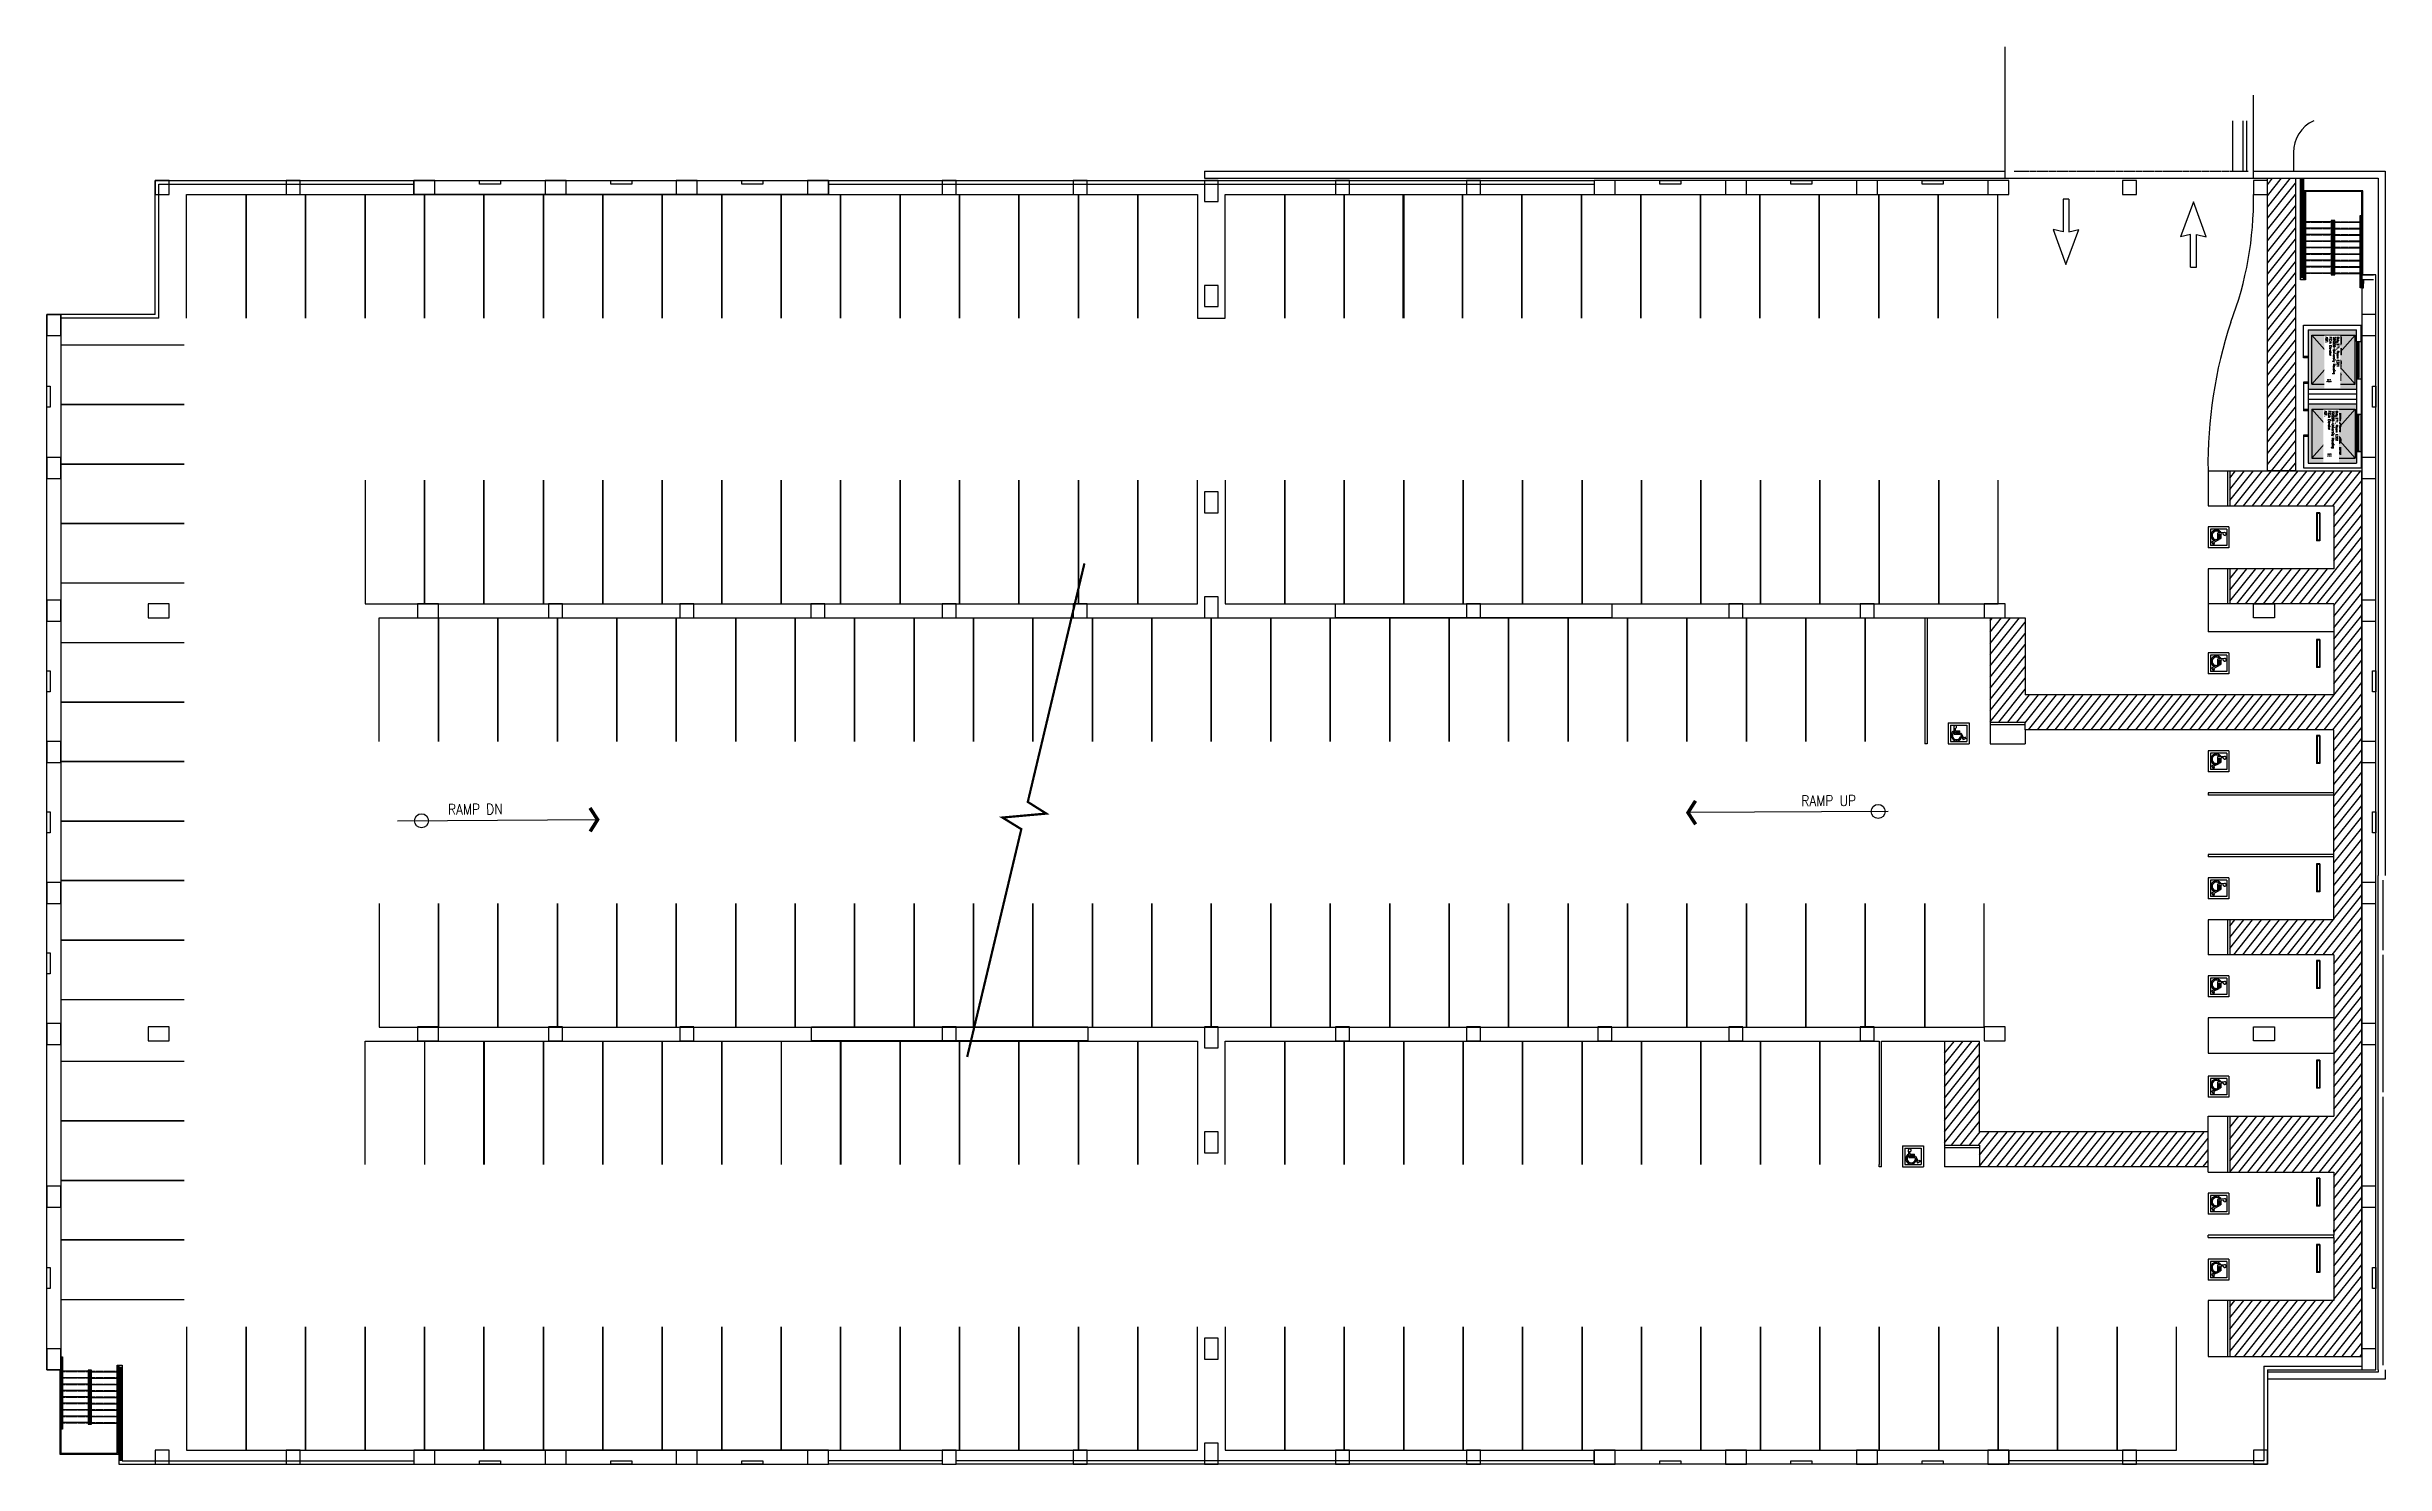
# Model space of a CAD drawing. Header units: inches. Extents: x -12 to 4000, y -12 to 2420.
import ezdxf
from ezdxf.enums import TextEntityAlignment as Align

# ---------------------------------------------------------------- set-up
doc = ezdxf.new("R2010")
doc.units = ezdxf.units.IN
doc.header["$LTSCALE"] = 10
doc.header["$MEASUREMENT"] = 0
doc.linetypes.add('HIDDEN2', pattern=[0.1875, 0.125, -0.0625])
doc.layers.get('0').update_dxf_attribs({"linetype": 'CONTINUOUS'})
for name, color, linetype in [('A-COLS', 5, 'CONTINUOUS'), ('A-FLOR', 3, 'CONTINUOUS'), ('A-GLAZ', 1, 'CONTINUOUS'), ('A-IDEN-RNUM', 7, 'CONTINUOUS'), ('A-IDEN-SNUM', 4, 'CONTINUOUS'), ('A-IDEN-VNUM', 4, 'CONTINUOUS'), ('A-SITE', 3, 'CONTINUOUS'), ('A-WALL', 5, 'CONTINUOUS'), ('AREA-TEXT', 3, 'CONTINUOUS'), ('Rooms-Category-Color', 7, 'CONTINUOUS'), ('Rooms-College-Color', 7, 'CONTINUOUS'), ('Rooms-Department-Color', 7, 'CONTINUOUS'), ('Rooms-Division-Color', 7, 'CONTINUOUS'), ('Rooms-Information', 7, 'CONTINUOUS')]:
    doc.layers.add(name, color=color, linetype=linetype)
doc.styles.add('AREA', font='arial.ttf', dxfattribs={"width": 0.75, "height": 27})
doc.styles.add('ROOMSNUMBER', font='txt.shx', dxfattribs={"height": 0.03})
doc.styles.add('ROOMVNUMBER', font='simplex.shx', dxfattribs={"width": 0.85})
doc.styles.add('SIMPLEX', font='simplex.shx', dxfattribs={"width": 0.85})
pattern_1 = [(51.334480107, (-74037649.428, 8795436.08), (-9.3696783798, 7.497274642), [])]

# ---------------------------------------------------------------- blocks, each defined once
blk = doc.blocks.new('hcsymb')
at = {"extrusion": (0, 0, -1)}
for p, q in [((-793.8, -277.7), (-793.8, -241.7)), ((-757.8, -241.7), (-793.8, -241.7)), ((-757.8, -277.7), (-793.8, -277.7)), ((-757.8, -277.7), (-757.8, -241.7))]:
    blk.add_line(p, q, dxfattribs=at)
at = {"color": 1, "extrusion": (0, 0, -1)}
for p, q in [((-789.8, -273.7), (-789.8, -245.7)), ((-761.8, -245.7), (-789.8, -245.7)), ((-761.8, -273.7), (-789.8, -273.7)), ((-784.5, -246.9), (-787, -252)), ((-777.6, -256.6), (-787, -252)), ((-784.5, -246.9), (-782.6, -247.9)), ((-782.6, -247.9), (-784.1, -251)), ((-775.4, -255.3), (-784.1, -251)), ((-781.2, -256), (-783.8, -254.7)), ((-777.6, -267), (-777.6, -256.6)), ((-764.9, -267.9), (-777.6, -267)), ((-775.4, -265), (-775.4, -255.3)), ((-773.9, -265.1), (-775.4, -265)), ((-772, -268.5), (-774.7, -268.3)), ((-773.9, -265.1), (-773.9, -257.5)), ((-773.9, -257.5), (-771.7, -257.5)), ((-771.7, -265.3), (-771.7, -257.5)), ((-767.5, -265.6), (-771.7, -265.3)), ((-761.8, -273.7), (-761.8, -245.7))]:
    blk.add_line(p, q, dxfattribs=at)
for centre, radius, start, end in [((779.5, -263), 9.32, 216.1191, 62.3615), ((779.5, -263), 7.16, 227.7679, 76.2908), ((765, -265.5), 2.46, 357.419, 279.8854)]:
    blk.add_arc(centre, radius, start, end, dxfattribs=at)
blk = doc.blocks.new('arrow-3')
at = {"color": 0}
for p, q in [((-0.1, 54.9), (-22.1, -5.1)), ((21.9, -5.1), (-0.1, 54.9)), ((-5.1, -1.1), (-22.1, -5.1)), ((-5.1, -57.1), (-5.1, -1.1)), ((4.9, -1.1), (21.9, -5.1)), ((4.9, -57.1), (4.9, -1.1)), ((-5.1, -57.1), (4.9, -57.1))]:
    blk.add_line(p, q, dxfattribs=at)

msp = doc.modelspace()

# ---------------------------------------------------------------- hatches: boundary and pattern name
at = {"layer": 'A-FLOR'}
h = msp.add_hatch(dxfattribs=at)
h.set_pattern_fill('ANSI31', color=256, scale=96, angle=-19.0343, style=0)
h.set_pattern_definition(pattern_1)
h.paths.add_polyline_path([(3798, 2193.9), (3846, 2193.9), (3846, 1691.9), (3798, 1691.9)])
h = msp.add_hatch(dxfattribs=at)
h.set_pattern_fill('ANSI31', color=256, scale=96, angle=-19.0343, style=0)
h.set_pattern_definition(pattern_1)
h.paths.add_polyline_path([(3960, 1691.9), (3733.3, 1691.9), (3733.3, 1631.9), (3912, 1631.9), (3912, 1523.9), (3733.3, 1523.9), (3733.3, 1463.9), (3912, 1463.9), (3912, 1426.3), (3960, 1453.3)])
h.paths.add_polyline_path([(3960, 1453.3), (3912, 1426.3), (3912, 1415.9), (3912, 1307.9), (3382, 1307.9), (3382, 1439.9), (3322, 1439.9), (3322, 1261.1), (3382, 1261.1), (3382, 1247.9), (3912, 1247.9), (3912, 921.9), (3733.2, 921.9), (3733.2, 861.9), (3912, 861.9), (3912, 753.9), (3912, 702.1), (3960, 725.9)])
h.paths.add_polyline_path([(3960, 725.9), (3912, 702.1), (3912, 692.9), (3912, 584.9), (3733.2, 584.9), (3733.2, 488.9), (3912, 488.9), (3912, 380.9), (3912, 376.9), (3912, 268.9), (3733.2, 268.9), (3733.2, 172.9), (3960, 172.9)])
h.paths.add_polyline_path([(3868.3, 206.8), (3958.9, 206.8), (3958.9, 176.4), (3868.3, 176.4)], flags=24)
h.paths.add_polyline_path([(3859.6, 1682.8), (3950.2, 1682.8), (3950.2, 1652.3), (3859.6, 1652.3)], flags=24)
h = msp.add_hatch(dxfattribs=at)
h.set_pattern_fill('ANSI31', color=256, scale=96, angle=-19.0343, style=0)
h.set_pattern_definition([(51.33448, (-0.008, -0.064), (-9.36968, 7.497275), [])])
h.paths.add_polyline_path([(3696, 557.9), (3304, 557.9), (3304, 713.9), (3244, 713.9), (3244, 535.1), (3304, 535.1), (3304, 497.9), (3696, 497.9)])
at = {"layer": 'Rooms-Category-Color', "true_color": 0xadadad}
for points in [[(3951, 1934), (3868, 1934), (3868, 1832), (3951, 1832)], [(3951, 1807), (3868, 1807), (3868, 1705), (3951, 1705)]]:
    msp.add_hatch(color=253, dxfattribs=at).paths.add_polyline_path(points)
at = {"layer": 'Rooms-College-Color', "true_color": 0xadadad}
for points in [[(3951, 1934), (3868, 1934), (3868, 1832), (3951, 1832)], [(3951, 1807), (3868, 1807), (3868, 1705), (3951, 1705)]]:
    msp.add_hatch(color=253, dxfattribs=at).paths.add_polyline_path(points)
at = {"layer": 'Rooms-Department-Color', "true_color": 0xacacac}
for points in [[(3951, 1934), (3868, 1934), (3868, 1832), (3951, 1832)], [(3951, 1807), (3868, 1807), (3868, 1705), (3951, 1705)]]:
    msp.add_hatch(color=253, dxfattribs=at).paths.add_polyline_path(points)
at = {"layer": 'Rooms-Division-Color', "true_color": 0xadadad}
for points in [[(3951, 1934), (3868, 1934), (3868, 1832), (3951, 1832)], [(3951, 1807), (3868, 1807), (3868, 1705), (3951, 1705)]]:
    msp.add_hatch(color=253, dxfattribs=at).paths.add_polyline_path(points)

# ---------------------------------------------------------------- linework, layer by layer
at = {"layer": 'A-COLS'}
for points in [[(174, 2166), (198, 2166), (198, 2190), (174, 2190)], [(399, 2166), (423, 2166), (423, 2190), (399, 2190)], [(654, 2166), (654, 2190), (618, 2190), (618, 2166)], [(879, 2166), (879, 2190), (843, 2190), (843, 2166)], [(1104, 2166), (1104, 2190), (1068, 2190), (1068, 2166)], [(1329, 2166), (1329, 2190), (1293, 2190), (1293, 2166)], [(1524, 2166), (1548, 2166), (1548, 2190), (1524, 2190)], [(1749, 2166), (1773, 2166), (1773, 2190), (1749, 2190)], [(1998, 2190), (1974, 2190), (1974, 2154), (1998, 2154)], [(2199, 2166), (2223, 2166), (2223, 2190), (2199, 2190)], [(2424, 2166), (2448, 2166), (2448, 2190), (2424, 2190)], [(2679, 2166), (2679, 2190), (2643, 2190), (2643, 2166)], [(2904, 2166), (2904, 2190), (2868, 2190), (2868, 2166)], [(3129, 2166), (3129, 2190), (3093, 2190), (3093, 2166)], [(3354, 2166), (3354, 2190), (3318, 2190), (3318, 2166)], [(3549, 2166), (3573, 2166), (3573, 2190), (3549, 2190)], [(3774, 2166), (3798, 2166), (3798, 2190), (3774, 2190)], [(1998, 2010), (1974, 2010), (1974, 1974), (1998, 1974)], [(12, 1960), (-12, 1960), (-12, 1924), (12, 1924)], [(3984, 1960), (3960, 1960), (3960, 1924), (3984, 1924)], [(12, 1715), (-12, 1715), (-12, 1679), (12, 1679)], [(3984, 1715), (3960, 1715), (3960, 1679), (3984, 1679)], [(1998, 1656), (1974, 1656), (1974, 1620), (1998, 1620)], [(12, 1470), (-12, 1470), (-12, 1434), (12, 1434)], [(162, 1464), (162, 1440), (198, 1440), (198, 1464)], [(660, 1440), (660, 1464), (624, 1464), (624, 1440)], [(849, 1440), (873, 1440), (873, 1464), (849, 1464)], [(1074, 1440), (1098, 1440), (1098, 1464), (1074, 1464)], [(1299, 1440), (1323, 1440), (1323, 1464), (1299, 1464)], [(1524, 1440), (1548, 1440), (1548, 1464), (1524, 1464)], [(1749, 1440), (1773, 1440), (1773, 1464), (1749, 1464)], [(1998, 1476), (1974, 1476), (1974, 1440), (1998, 1440)], [(2424, 1440), (2448, 1440), (2448, 1464), (2424, 1464)], [(2874, 1440), (2898, 1440), (2898, 1464), (2874, 1464)], [(3099, 1440), (3123, 1440), (3123, 1464), (3099, 1464)], [(3312, 1464), (3312, 1440), (3348, 1440), (3348, 1464)], [(3810, 1464), (3810, 1440), (3774, 1440), (3774, 1464)], [(3984, 1470), (3960, 1470), (3960, 1434), (3984, 1434)], [(12, 1228), (-12, 1228), (-12, 1192), (12, 1192)], [(3984, 1228), (3960, 1228), (3960, 1192), (3984, 1192)], [(12, 986), (-12, 986), (-12, 950), (12, 950)], [(3984, 986), (3960, 986), (3960, 950), (3984, 950)], [(12, 744), (-12, 744), (-12, 708), (12, 708)], [(162, 738), (162, 714), (198, 714), (198, 738)], [(660, 714), (660, 738), (624, 738), (624, 714)], [(849, 714), (873, 714), (873, 738), (849, 738)], [(1074, 714), (1098, 714), (1098, 738), (1074, 738)], [(1524, 714), (1548, 714), (1548, 738), (1524, 738)], [(1998, 738), (1974, 738), (1974, 702), (1998, 702)], [(2199, 714), (2223, 714), (2223, 738), (2199, 738)], [(2424, 714), (2448, 714), (2448, 738), (2424, 738)], [(2649, 714), (2673, 714), (2673, 738), (2649, 738)], [(2874, 714), (2898, 714), (2898, 738), (2874, 738)], [(3099, 714), (3123, 714), (3123, 738), (3099, 738)], [(3312, 738), (3312, 714), (3348, 714), (3348, 738)], [(3810, 738), (3810, 714), (3774, 714), (3774, 738)], [(3984, 744), (3960, 744), (3960, 708), (3984, 708)], [(1998, 558), (1974, 558), (1974, 522), (1998, 522)], [(12, 465), (-12, 465), (-12, 429), (12, 429)], [(3984, 465), (3960, 465), (3960, 429), (3984, 429)], [(1998, 204), (1974, 204), (1974, 168), (1998, 168)], [(12, 186), (-12, 186), (-12, 150), (12, 150)], [(3984, 186), (3960, 186), (3960, 150), (3984, 150)], [(174, -12), (198, -12), (198, 12), (174, 12)], [(399, -12), (423, -12), (423, 12), (399, 12)], [(654, -12), (654, 12), (618, 12), (618, -12)], [(879, -12), (879, 12), (843, 12), (843, -12)], [(1104, -12), (1104, 12), (1068, 12), (1068, -12)], [(1329, -12), (1329, 12), (1293, 12), (1293, -12)], [(1524, -12), (1548, -12), (1548, 12), (1524, 12)], [(1749, -12), (1773, -12), (1773, 12), (1749, 12)], [(1998, 24), (1974, 24), (1974, -12), (1998, -12)], [(2199, -12), (2223, -12), (2223, 12), (2199, 12)], [(2424, -12), (2448, -12), (2448, 12), (2424, 12)], [(2679, -12), (2679, 12), (2643, 12), (2643, -12)], [(2904, -12), (2904, 12), (2868, 12), (2868, -12)], [(3129, -12), (3129, 12), (3093, 12), (3093, -12)], [(3354, -12), (3354, 12), (3318, 12), (3318, -12)], [(3549, -12), (3573, -12), (3573, 12), (3549, 12)], [(3774, -12), (3798, -12), (3798, 12), (3774, 12)]]:
    msp.add_lwpolyline(points, close=True, dxfattribs=at)
at = {"layer": 'A-COLS', "flags": 128}
for points in [[(766.5, 2184), (730.5, 2184), (730.5, 2190), (766.5, 2190)], [(991.5, 2184), (955.5, 2184), (955.5, 2190), (991.5, 2190)], [(1216.5, 2184), (1180.5, 2184), (1180.5, 2190), (1216.5, 2190)], [(2791.5, 2184), (2755.5, 2184), (2755.5, 2190), (2791.5, 2190)], [(3016.5, 2184), (2980.5, 2184), (2980.5, 2190), (3016.5, 2190)], [(3241.5, 2184), (3205.5, 2184), (3205.5, 2190), (3241.5, 2190)], [(-6, 1837.5), (-6, 1801.5), (-12, 1801.5), (-12, 1837.5)], [(3984, 1837.5), (3984, 1801.5), (3978, 1801.5), (3978, 1837.5)], [(-6, 1349), (-6, 1313), (-12, 1313), (-12, 1349)], [(3984, 1349), (3984, 1313), (3978, 1313), (3978, 1349)], [(-6, 1107), (-6, 1071), (-12, 1071), (-12, 1107)], [(3984, 1107), (3984, 1071), (3978, 1071), (3978, 1107)], [(-6, 865), (-6, 829), (-12, 829), (-12, 865)], [(-6, 325.5), (-6, 289.5), (-12, 289.5), (-12, 325.5)], [(3984, 325.5), (3984, 289.5), (3978, 289.5), (3978, 325.5)], [(766.5, -12), (730.5, -12), (730.5, -6), (766.5, -6)], [(991.5, -12), (955.5, -12), (955.5, -6), (991.5, -6)], [(1216.5, -12), (1180.5, -12), (1180.5, -6), (1216.5, -6)], [(2791.5, -12), (2755.5, -12), (2755.5, -6), (2791.5, -6)], [(3016.5, -12), (2980.5, -12), (2980.5, -6), (3016.5, -6)], [(3241.5, -12), (3205.5, -12), (3205.5, -6), (3241.5, -6)]]:
    msp.add_lwpolyline(points, close=True, dxfattribs=at)
at = {"layer": 'A-FLOR'}
for p, q in [((174, 2190), (618, 2190)), ((174, 1960), (174, 2190)), ((180, 1954), (180, 2184)), ((180, 2184), (618, 2184)), ((1329, 2190), (2643, 2190)), ((1329, 2184), (2643, 2184)), ((3854.5, 2019.9), (3854.5, 2194)), ((3860.5, 2019.9), (3860.5, 2194)), ((3960, 2027.9), (3960, 2171)), ((3961.5, 2027.9), (3961.5, 2172.5)), ((3860.5, 2019.9), (3854.5, 2019.9)), ((3861.8, 2021.4), (3860.5, 2021.4)), ((3980, 2027.9), (3957.3, 2027.9)), ((3980, 2019.9), (3957.3, 2019.9)), ((174, 1960), (12, 1960)), ((180, 1954), (12, 1954)), ((1962, 1953.9), (2010, 1953.9)), ((3874.3, 1925), (3948.3, 1841)), ((3874.3, 1841), (3948.3, 1925)), ((3874.3, 1798), (3948.3, 1714)), ((3948.3, 1798), (3874.3, 1714)), ((3696, 1691.9), (3960, 1691.9)), ((3696, 1691.9), (3696, 1631.9)), ((3729.3, 1691.9), (3729.3, 1631.9)), ((3733.3, 1691.9), (3733.3, 1631.9)), ((3960, 172.9), (3960, 1691.9)), ((3888, 1619.9), (3882, 1619.9)), ((3882, 1619.9), (3882, 1571.9)), ((3887, 1618.9), (3883, 1618.9)), ((3883, 1618.9), (3883, 1572.9)), ((3887, 1618.9), (3887, 1572.9)), ((3888, 1619.9), (3888, 1571.9)), ((3888, 1571.9), (3882, 1571.9)), ((3887, 1572.9), (3883, 1572.9)), ((3696, 1523.9), (3696, 1415.9)), ((3729.3, 1523.9), (3729.3, 1463.9)), ((3733.3, 1523.9), (3733.3, 1463.9)), ((3912, 1463.9), (3696, 1463.9)), ((3912, 1463.9), (3912, 1415.9)), ((3210, 1439.9), (3382, 1439.9)), ((3214, 1439.9), (3214, 1223.9)), ((3322, 1439.9), (3322, 1223.9)), ((3382, 1439.9), (3382, 1307.9)), ((3912, 1415.9), (3696, 1415.9)), ((3912, 1415.9), (3912, 1307.9)), ((3888, 1402.6), (3882, 1402.6)), ((3882, 1402.6), (3882, 1354.6)), ((3887, 1401.6), (3883, 1401.6)), ((3883, 1401.6), (3883, 1355.6)), ((3887, 1401.6), (3887, 1355.6)), ((3888, 1402.6), (3888, 1354.6)), ((3888, 1354.6), (3882, 1354.6)), ((3887, 1355.6), (3883, 1355.6)), ((3912, 1307.9), (3382, 1307.9)), ((3322, 1261.1), (3382, 1261.1)), ((3322, 1257.1), (3382, 1257.1)), ((3382, 1247.9), (3382, 1261.1)), ((3382, 1247.9), (3382, 1223.9)), ((3912, 1247.9), (3382, 1247.9)), ((3912, 921.9), (3912, 1247.9)), ((3214, 1223.9), (3210, 1223.9)), ((3322, 1223.9), (3382, 1223.9)), ((3882, 1237.9), (3882, 1189.9)), ((3888, 1237.9), (3882, 1237.9)), ((3883, 1236.9), (3883, 1190.9)), ((3887, 1236.9), (3883, 1236.9)), ((3887, 1236.9), (3887, 1190.9)), ((3888, 1237.9), (3888, 1189.9)), ((3696, 1184.6), (3696, 1180.6)), ((3888, 1189.9), (3882, 1189.9)), ((3887, 1190.9), (3883, 1190.9)), ((3696, 1139.9), (3696, 1135.9)), ((3912, 1139.9), (3696, 1139.9)), ((3912, 1135.9), (3696, 1135.9)), ((3696, 1033.9), (3696, 1029.9)), ((3912, 1033.9), (3696, 1033.9)), ((3912, 1029.9), (3696, 1029.9)), ((3882, 1017.9), (3882, 969.9)), ((3888, 1017.9), (3882, 1017.9)), ((3883, 1016.9), (3883, 970.9)), ((3887, 1016.9), (3883, 1016.9)), ((3887, 1016.9), (3887, 970.9)), ((3888, 1017.9), (3888, 969.9)), ((3696, 966.6), (3696, 962.6)), ((3888, 969.9), (3882, 969.9)), ((3887, 970.9), (3883, 970.9)), ((3912, 921.9), (3696, 921.9)), ((3696, 921.9), (3696, 861.9)), ((3729.2, 921.9), (3729.2, 861.9)), ((3733.2, 921.9), (3733.2, 861.9)), ((3912, 861.9), (3696, 861.9)), ((3888, 851.9), (3882, 851.9)), ((3882, 851.9), (3882, 803.9)), ((3887, 850.9), (3883, 850.9)), ((3883, 850.9), (3883, 804.9)), ((3887, 850.9), (3887, 804.9)), ((3888, 851.9), (3888, 803.9)), ((3912, 861.9), (3912, 753.9)), ((3888, 803.9), (3882, 803.9)), ((3887, 804.9), (3883, 804.9)), ((3696, 798.6), (3696, 794.6)), ((3696, 753.9), (3696, 692.9)), ((3912, 753.9), (3696, 753.9)), ((3912, 753.9), (3912, 692.9)), ((3244, 713.9), (3304, 713.9)), ((3304, 557.9), (3304, 713.9)), ((3696, 692.9), (3912, 692.9)), ((3912, 692.9), (3912, 584.9)), ((3888, 680.9), (3882, 680.9)), ((3882, 680.9), (3882, 632.9)), ((3887, 679.9), (3883, 679.9)), ((3883, 679.9), (3883, 633.9)), ((3887, 679.9), (3887, 633.9)), ((3888, 680.9), (3888, 632.9)), ((3888, 632.9), (3882, 632.9)), ((3887, 633.9), (3883, 633.9)), ((3987.8, 150), (3987.9, 618)), ((3995.9, 618), (3995.8, 158)), ((3696, 488.9), (3696, 584.9)), ((3696, 584.9), (3912, 584.9)), ((3729.2, 584.9), (3729.2, 488.9)), ((3733.2, 584.9), (3733.2, 488.9)), ((3244, 535.1), (3304, 535.1)), ((3244, 531.1), (3304, 531.1)), ((3696, 557.9), (3304, 557.9)), ((3304, 535.1), (3304, 497.9)), ((3132, 497.9), (3132, 501.9)), ((3136, 497.9), (3132, 497.9)), ((3696, 497.9), (3244, 497.9)), ((3882, 478.9), (3882, 430.9)), ((3888, 478.9), (3882, 478.9)), ((3883, 477.9), (3883, 431.9)), ((3887, 477.9), (3883, 477.9)), ((3887, 477.9), (3887, 431.9)), ((3888, 478.9), (3888, 430.9)), ((3888, 430.9), (3882, 430.9)), ((3887, 431.9), (3883, 431.9)), ((3696, 376.9), (3696, 380.9)), ((3888, 364.9), (3882, 364.9)), ((3882, 364.9), (3882, 316.9)), ((3887, 363.9), (3883, 363.9)), ((3883, 363.9), (3883, 317.9)), ((3887, 363.9), (3887, 317.9)), ((3888, 364.9), (3888, 316.9)), ((3912, 385.9), (3912, 389.9)), ((3912, 376.9), (3912, 380.9)), ((3888, 316.9), (3882, 316.9)), ((3887, 317.9), (3883, 317.9)), ((3696, 268.9), (3696, 172.9)), ((3729.2, 268.9), (3729.2, 172.9)), ((3733.2, 268.9), (3733.2, 172.9)), ((3696, 172.9), (3960, 172.9)), ((10.5, 150), (10.5, 5.5)), ((12, 150), (12, 7)), ((110.3, 156.5), (111.5, 156.5)), ((111.5, 158), (117.5, 158)), ((111.5, 158), (111.5, -12)), ((117.5, 158), (117.5, -6)), ((3792, 156), (3960, 156)), ((3792, 156), (3792, -6)), ((3798, 150), (3960, 150)), ((3798, 150), (3798, -12)), ((111.5, -12), (618, -12)), ((117.5, -6), (618, -6)), ((1524, -6), (1329, -6)), ((1524, -12), (1329, -12)), ((2643, -6), (1548, -6)), ((2643, -12), (1548, -12)), ((3792, -6), (3354, -6)), ((3798, -12), (3354, -12))]:
    msp.add_line(p, q, dxfattribs=at)
at = {"layer": 'A-FLOR', "extrusion": (6.03767e-44, 5.25705e-39, -1)}
for p, q in [((3856.4, 2022.7), (3856.4, 2194)), ((3857.9, 2194), (3857.9, 2022.6)), ((3961.5, 2172.5), (3861.8, 2172.5)), ((3861.8, 2021.4), (3861.8, 2172.5)), ((3960, 2171), (3863.3, 2171)), ((3863.3, 2171), (3863.3, 2019.9)), ((3863.3, 2119.9), (3907.3, 2119.9)), ((3863.3, 2108.9), (3907.3, 2108.9)), ((3863.3, 2097.9), (3907.3, 2097.9)), ((3863.3, 2086.9), (3907.3, 2086.9)), ((3907.3, 2121.4), (3907.3, 2092.9)), ((3913.3, 2121.4), (3907.3, 2121.4)), ((3908.8, 2119.9), (3908.8, 2093.7)), ((3911.8, 2119.9), (3908.8, 2119.9)), ((3957.3, 2117.9), (3913.3, 2117.9)), ((3957.3, 2106.9), (3913.3, 2106.9)), ((3957.3, 2095.9), (3913.3, 2095.9)), ((3863.3, 2075.9), (3907.3, 2075.9)), ((3863.3, 2064.9), (3907.3, 2064.9)), ((3863.3, 2053.9), (3907.3, 2053.9)), ((3957.3, 2084.9), (3913.3, 2084.9)), ((3957.3, 2073.9), (3913.3, 2073.9)), ((3957.3, 2062.9), (3913.3, 2062.9)), ((3957.3, 2051.9), (3913.3, 2051.9)), ((3860.5, 2019.9), (3860.5, 2021.4)), ((3860.5, 2021.4), (3861.8, 2021.4)), ((3863.3, 2019.9), (3860.5, 2019.9)), ((3863.3, 2042.9), (3907.3, 2042.9)), ((3863.3, 2031.9), (3907.3, 2031.9)), ((3957.3, 2040.9), (3913.3, 2040.9)), ((3957.3, 2029.9), (3913.3, 2029.9))]:
    msp.add_line(p, q, dxfattribs=at)
at = {"layer": 'A-FLOR', "linetype": 'HIDDEN2', "extrusion": (6.03767e-44, 5.25705e-39, -1)}
for p, q in [((3863.3, 2118.9), (3907.3, 2118.9)), ((3863.3, 2107.9), (3907.3, 2107.9)), ((3863.3, 2096.9), (3907.3, 2096.9)), ((3957.3, 2118.9), (3913.3, 2118.9)), ((3957.3, 2107.9), (3913.3, 2107.9)), ((3957.3, 2096.9), (3913.3, 2096.9)), ((3863.3, 2085.9), (3907.3, 2085.9)), ((3863.3, 2074.9), (3907.3, 2074.9)), ((3863.3, 2063.9), (3907.3, 2063.9)), ((3863.3, 2052.9), (3907.3, 2052.9)), ((3957.3, 2085.9), (3913.3, 2085.9)), ((3957.3, 2074.9), (3913.3, 2074.9)), ((3957.3, 2063.9), (3913.3, 2063.9)), ((3957.3, 2052.9), (3913.3, 2052.9)), ((3863.3, 2041.9), (3907.3, 2041.9)), ((3863.3, 2030.9), (3907.3, 2030.9)), ((3957.3, 2041.9), (3913.3, 2041.9)), ((3957.3, 2030.9), (3913.3, 2030.9))]:
    msp.add_line(p, q, dxfattribs=at)
at = {"layer": 'A-FLOR', "extrusion": (2.30779e-40, 5.25198e-39, -1)}
for p, q in [((3961.3, 2007.4), (3960, 2007.4)), ((3961.8, 2019.9), (3961.3, 2007.4)), ((3962.7, 2005.8), (3963.3, 2019.9)), ((3960, 2005.9), (3962.7, 2005.8))]:
    msp.add_line(p, q, dxfattribs=at)
at = {"layer": 'A-FLOR', "linetype": 'Continuous'}
for p, q in [((3874.3, 1841), (3874.3, 1925)), ((3874.3, 1925), (3948.3, 1925)), ((3948.3, 1841), (3948.3, 1925)), ((3874.3, 1841), (3948.3, 1841)), ((3874.3, 1798), (3948.3, 1798)), ((3874.3, 1798), (3874.3, 1714)), ((3948.3, 1798), (3948.3, 1714)), ((3874.3, 1714), (3948.3, 1714))]:
    msp.add_line(p, q, dxfattribs=at)
at = {"layer": 'A-FLOR', "extrusion": (-6.03767e-44, -5.25705e-39, -1)}
for p, q in [((14.8, 148), (58.8, 148)), ((14.8, 137), (58.8, 137)), ((14.8, 126), (58.8, 126)), ((108.8, 146), (64.8, 146)), ((108.8, 135), (64.8, 135)), ((108.8, 124), (64.8, 124)), ((108.8, 7), (108.8, 158)), ((108.8, 158), (111.5, 158)), ((111.5, 156.5), (110.3, 156.5)), ((110.3, 156.5), (110.3, 5.5)), ((111.5, 158), (111.5, 156.5)), ((114.1, -6), (114.1, 155.3)), ((115.6, 155.3), (115.6, -6)), ((14.8, 115), (58.8, 115)), ((14.8, 104), (58.8, 104)), ((14.8, 93), (58.8, 93)), ((14.8, 82), (58.8, 82)), ((63.3, 58), (63.3, 84.3)), ((108.8, 113), (64.8, 113)), ((108.8, 102), (64.8, 102)), ((108.8, 91), (64.8, 91)), ((64.8, 56.5), (64.8, 85.1)), ((14.8, 71), (58.8, 71)), ((14.8, 60), (58.8, 60)), ((58.8, 56.5), (64.8, 56.5)), ((60.3, 58), (63.3, 58)), ((108.8, 80), (64.8, 80)), ((108.8, 69), (64.8, 69)), ((108.8, 58), (64.8, 58)), ((10.5, 5.5), (110.3, 5.5)), ((12, 7), (108.8, 7))]:
    msp.add_line(p, q, dxfattribs=at)
at = {"layer": 'A-FLOR', "linetype": 'HIDDEN2', "extrusion": (-6.03767e-44, -5.25705e-39, -1)}
for p, q in [((14.8, 147), (58.8, 147)), ((14.8, 136), (58.8, 136)), ((14.8, 125), (58.8, 125)), ((108.8, 147), (64.8, 147)), ((108.8, 136), (64.8, 136)), ((108.8, 125), (64.8, 125)), ((14.8, 114), (58.8, 114)), ((14.8, 103), (58.8, 103)), ((14.8, 92), (58.8, 92)), ((14.8, 81), (58.8, 81)), ((108.8, 114), (64.8, 114)), ((108.8, 103), (64.8, 103)), ((108.8, 92), (64.8, 92)), ((108.8, 81), (64.8, 81)), ((14.8, 70), (58.8, 70)), ((14.8, 59), (58.8, 59)), ((108.8, 70), (64.8, 70)), ((108.8, 59), (64.8, 59))]:
    msp.add_line(p, q, dxfattribs=at)
at = {"layer": 'A-FLOR', "flags": 128}
for points in [[(1329, 2190), (1329, 2166), (618, 2166), (618, 2190), (1329, 2190)], [(2643, 2190), (2643, 2166), (3354, 2166), (3354, 2190), (2643, 2190)], [(228, 1953.9), (228, 2165.9), (330, 2165.9), (330, 1953.9)], [(330, 1953.9), (330, 2165.9), (432, 2165.9), (432, 1953.9)], [(432, 1953.9), (432, 2165.9), (534, 2165.9), (534, 1953.9)], [(534, 1953.9), (534, 2165.9), (636, 2165.9), (636, 1953.9)], [(636, 1953.9), (636, 2165.9), (738, 2165.9), (738, 1953.9)], [(738, 1953.9), (738, 2165.9), (840, 2165.9), (840, 1953.9)], [(840, 1953.9), (840, 2165.9), (942, 2165.9), (942, 1953.9)], [(942, 1953.9), (942, 2165.9), (1044, 2165.9), (1044, 1953.9)], [(1044, 1953.9), (1044, 2165.9), (1146, 2165.9), (1146, 1953.9)], [(1146, 1953.9), (1146, 2165.9), (1248, 2165.9), (1248, 1953.9)], [(1248, 1953.9), (1248, 2165.9), (1350, 2165.9), (1350, 1953.9)], [(1350, 1953.9), (1350, 2165.9), (1452, 2165.9), (1452, 1953.9)], [(1452, 1953.9), (1452, 2165.9), (1554, 2165.9), (1554, 1953.9)], [(1554, 1953.9), (1554, 2165.9), (1656, 2165.9), (1656, 1953.9)], [(1656, 1953.9), (1656, 2165.9), (1758, 2165.9), (1758, 1953.9)], [(1758, 1953.9), (1758, 2165.9), (1860, 2165.9), (1860, 1953.9)], [(1860, 1953.9), (1860, 2165.9), (1962, 2165.9), (1962, 1953.9)], [(2010, 1953.9), (2010, 2165.9), (2112, 2165.9), (2112, 1953.9)], [(2112, 1953.9), (2112, 2165.9), (2214, 2165.9), (2214, 1953.9)], [(2214, 1953.9), (2214, 2165.9), (2316, 2165.9), (2316, 1953.9)], [(2315, 1953.9), (2315, 2165.9), (2417, 2165.9), (2417, 1953.9)], [(2417, 1953.9), (2417, 2165.9), (2519, 2165.9), (2519, 1953.9)], [(2519, 1953.9), (2519, 2165.9), (2621, 2165.9), (2621, 1953.9)], [(2621, 1953.9), (2621, 2165.9), (2723, 2165.9), (2723, 1953.9)], [(2723, 1953.9), (2723, 2165.9), (2825, 2165.9), (2825, 1953.9)], [(2825, 1953.9), (2825, 2165.9), (2927, 2165.9), (2927, 1953.9)], [(2927, 1953.9), (2927, 2165.9), (3029, 2165.9), (3029, 1953.9)], [(3029, 1953.9), (3029, 2165.9), (3131, 2165.9), (3131, 1953.9)], [(3131, 1953.9), (3131, 2165.9), (3233, 2165.9), (3233, 1953.9)], [(3233, 1953.9), (3233, 2165.9), (3335, 2165.9), (3335, 1953.9)], [(3984, 150), (3983.8, 2028.5), (3959.8, 2028.5), (3960, 150), (3984, 150)], [(-12, 150), (-12, 1960), (12, 1960), (12, 150), (-12, 150)], [(224, 1907.7), (12, 1907.7), (12, 1805.7), (224, 1805.7)], [(224, 1805.7), (12, 1805.7), (12, 1703.7), (224, 1703.7)], [(224, 1703.7), (12, 1703.7), (12, 1601.7), (224, 1601.7)], [(534, 1675.9), (534, 1463.9), (636, 1463.9), (636, 1675.9)], [(636, 1675.9), (636, 1463.9), (738, 1463.9), (738, 1675.9)], [(738, 1675.9), (738, 1463.9), (840, 1463.9), (840, 1675.9)], [(840, 1675.9), (840, 1463.9), (942, 1463.9), (942, 1675.9)], [(942, 1675.9), (942, 1463.9), (1044, 1463.9), (1044, 1675.9)], [(1044, 1675.9), (1044, 1463.9), (1146, 1463.9), (1146, 1675.9)], [(1146, 1675.9), (1146, 1463.9), (1248, 1463.9), (1248, 1675.9)], [(1248, 1675.9), (1248, 1463.9), (1350, 1463.9), (1350, 1675.9)], [(1350, 1675.9), (1350, 1463.9), (1452, 1463.9), (1452, 1675.9)], [(1452, 1675.9), (1452, 1463.9), (1554, 1463.9), (1554, 1675.9)], [(1554, 1675.9), (1554, 1463.9), (1656, 1463.9), (1656, 1675.9)], [(1656, 1675.9), (1656, 1463.9), (1758, 1463.9), (1758, 1675.9)], [(1758, 1675.9), (1758, 1463.9), (1860, 1463.9), (1860, 1675.9)], [(1860, 1675.9), (1860, 1463.9), (1962, 1463.9), (1962, 1675.9)], [(2010, 1675.9), (2010, 1463.9), (2112, 1463.9), (2112, 1675.9)], [(2112, 1675.9), (2112, 1463.9), (2214, 1463.9), (2214, 1675.9)], [(2214, 1675.9), (2214, 1463.9), (2316, 1463.9), (2316, 1675.9)], [(2316, 1675.9), (2316, 1463.9), (2418, 1463.9), (2418, 1675.9)], [(2418, 1675.9), (2418, 1463.9), (2520, 1463.9), (2520, 1675.9)], [(2520, 1675.9), (2520, 1463.9), (2622, 1463.9), (2622, 1675.9)], [(2622, 1675.9), (2622, 1463.9), (2724, 1463.9), (2724, 1675.9)], [(2724, 1675.9), (2724, 1463.9), (2826, 1463.9), (2826, 1675.9)], [(2826, 1675.9), (2826, 1463.9), (2928, 1463.9), (2928, 1675.9)], [(2928, 1675.9), (2928, 1463.9), (3030, 1463.9), (3030, 1675.9)], [(3030, 1675.9), (3030, 1463.9), (3132, 1463.9), (3132, 1675.9)], [(3132, 1675.9), (3132, 1463.9), (3234, 1463.9), (3234, 1675.9)], [(3234, 1675.9), (3234, 1463.9), (3336, 1463.9), (3336, 1675.9)], [(3696, 1631.9), (3912, 1631.9), (3912, 1523.9), (3696, 1523.9)], [(224, 1601.7), (12, 1601.7), (12, 1499.7), (224, 1499.7)], [(558, 1227.9), (558, 1439.9), (660, 1439.9), (660, 1227.9)], [(660, 1227.9), (660, 1439.9), (762, 1439.9), (762, 1227.9)], [(762, 1227.9), (762, 1439.9), (864, 1439.9), (864, 1227.9)], [(864, 1227.9), (864, 1439.9), (966, 1439.9), (966, 1227.9)], [(966, 1227.9), (966, 1439.9), (1068, 1439.9), (1068, 1227.9)], [(1068, 1227.9), (1068, 1439.9), (1170, 1439.9), (1170, 1227.9)], [(1170, 1227.9), (1170, 1439.9), (1272, 1439.9), (1272, 1227.9)], [(1272, 1227.9), (1272, 1439.9), (1374, 1439.9), (1374, 1227.9)], [(1374, 1227.9), (1374, 1439.9), (1476, 1439.9), (1476, 1227.9)], [(1476, 1227.9), (1476, 1439.9), (1578, 1439.9), (1578, 1227.9)], [(1578, 1227.9), (1578, 1439.9), (1680, 1439.9), (1680, 1227.9)], [(1680, 1227.9), (1680, 1439.9), (1782, 1439.9), (1782, 1227.9)], [(1782, 1227.9), (1782, 1439.9), (1884, 1439.9), (1884, 1227.9)], [(1884, 1227.9), (1884, 1439.9), (1986, 1439.9), (1986, 1227.9)], [(1986, 1227.9), (1986, 1439.9), (2088, 1439.9), (2088, 1227.9)], [(2088, 1227.9), (2088, 1439.9), (2190, 1439.9), (2190, 1227.9)], [(2190, 1227.9), (2190, 1439.9), (2292, 1439.9), (2292, 1227.9)], [(2292, 1227.9), (2292, 1439.9), (2394, 1439.9), (2394, 1227.9)], [(2394, 1227.9), (2394, 1439.9), (2496, 1439.9), (2496, 1227.9)], [(2496, 1227.9), (2496, 1439.9), (2598, 1439.9), (2598, 1227.9)], [(2598, 1227.9), (2598, 1439.9), (2700, 1439.9), (2700, 1227.9)], [(2700, 1227.9), (2700, 1439.9), (2802, 1439.9), (2802, 1227.9)], [(2802, 1227.9), (2802, 1439.9), (2904, 1439.9), (2904, 1227.9)], [(2904, 1227.9), (2904, 1439.9), (3006, 1439.9), (3006, 1227.9)], [(3006, 1227.9), (3006, 1439.9), (3108, 1439.9), (3108, 1227.9)], [(3108, 1227.9), (3108, 1439.9), (3210, 1439.9), (3210, 1223.9)], [(224, 1397.2), (12, 1397.2), (12, 1295.2), (224, 1295.2)], [(224, 1295.2), (12, 1295.2), (12, 1193.2), (224, 1193.2)], [(224, 1193.2), (12, 1193.2), (12, 1091.2), (224, 1091.2)], [(224, 1091.2), (12, 1091.2), (12, 989.2), (224, 989.2)], [(224, 989.2), (12, 989.2), (12, 887.2), (224, 887.2)], [(558, 949.9), (558, 737.9), (660, 737.9), (660, 949.9)], [(660, 949.9), (660, 737.9), (762, 737.9), (762, 949.9)], [(762, 949.9), (762, 737.9), (864, 737.9), (864, 949.9)], [(864, 949.9), (864, 737.9), (966, 737.9), (966, 949.9)], [(966, 949.9), (966, 737.9), (1068, 737.9), (1068, 949.9)], [(1068, 949.9), (1068, 737.9), (1170, 737.9), (1170, 949.9)], [(1170, 949.9), (1170, 737.9), (1272, 737.9), (1272, 949.9)], [(1272, 949.9), (1272, 737.9), (1374, 737.9), (1374, 949.9)], [(1374, 949.9), (1374, 737.9), (1476, 737.9), (1476, 949.9)], [(1476, 949.9), (1476, 737.9), (1578, 737.9), (1578, 949.9)], [(1578, 949.9), (1578, 737.9), (1680, 737.9), (1680, 949.9)], [(1680, 949.9), (1680, 737.9), (1782, 737.9), (1782, 949.9)], [(1782, 949.9), (1782, 737.9), (1884, 737.9), (1884, 949.9)], [(1884, 949.9), (1884, 737.9), (1986, 737.9), (1986, 949.9)], [(1986, 949.9), (1986, 737.9), (2088, 737.9), (2088, 949.9)], [(2088, 949.9), (2088, 737.9), (2190, 737.9), (2190, 949.9)], [(2190, 949.9), (2190, 737.9), (2292, 737.9), (2292, 949.9)], [(2292, 949.9), (2292, 737.9), (2394, 737.9), (2394, 949.9)], [(2394, 949.9), (2394, 737.9), (2496, 737.9), (2496, 949.9)], [(2496, 949.9), (2496, 737.9), (2598, 737.9), (2598, 949.9)], [(2598, 949.9), (2598, 737.9), (2700, 737.9), (2700, 949.9)], [(2700, 949.9), (2700, 737.9), (2802, 737.9), (2802, 949.9)], [(2802, 949.9), (2802, 737.9), (2904, 737.9), (2904, 949.9)], [(2904, 949.9), (2904, 737.9), (3006, 737.9), (3006, 949.9)], [(3006, 949.9), (3006, 737.9), (3108, 737.9), (3108, 949.9)], [(3108, 949.9), (3108, 737.9), (3210, 737.9), (3210, 949.9)], [(3210, 949.9), (3210, 737.9), (3312, 737.9), (3312, 949.9)], [(224, 887.2), (12, 887.2), (12, 785.2), (224, 785.2)], [(534, 501.9), (534, 713.9), (636, 713.9), (636, 501.9)], [(636.5, 501.9), (636.5, 713.9), (738.5, 713.9), (738.5, 501.9)], [(738, 501.9), (738, 713.9), (840, 713.9), (840, 501.9)], [(840, 501.9), (840, 713.9), (942, 713.9), (942, 501.9)], [(942, 501.9), (942, 713.9), (1044, 713.9), (1044, 501.9)], [(1044, 501.9), (1044, 713.9), (1146, 713.9), (1146, 501.9)], [(1146, 501.9), (1146, 713.9), (1248, 713.9), (1248, 501.9)], [(1248.5, 501.9), (1248.5, 713.9), (1350.5, 713.9), (1350.5, 501.9)], [(1350, 501.9), (1350, 713.9), (1452, 713.9), (1452, 501.9)], [(1452, 501.9), (1452, 713.9), (1554, 713.9), (1554, 501.9)], [(1554, 501.9), (1554, 713.9), (1656, 713.9), (1656, 501.9)], [(1656, 501.9), (1656, 713.9), (1758, 713.9), (1758, 501.9)], [(1758, 501.9), (1758, 713.9), (1860, 713.9), (1860, 501.9)], [(1860, 501.9), (1860, 713.9), (1962, 713.9), (1962, 501.9)], [(2010, 501.9), (2010, 713.9), (2112, 713.9), (2112, 501.9)], [(2112, 501.9), (2112, 713.9), (2214, 713.9), (2214, 501.9)], [(2214, 501.9), (2214, 713.9), (2316, 713.9), (2316, 501.9)], [(2316, 501.9), (2316, 713.9), (2418, 713.9), (2418, 501.9)], [(2418, 501.9), (2418, 713.9), (2520, 713.9), (2520, 501.9)], [(2520, 501.9), (2520, 713.9), (2622, 713.9), (2622, 501.9)], [(2622, 501.9), (2622, 713.9), (2724, 713.9), (2724, 501.9)], [(2724, 501.9), (2724, 713.9), (2826, 713.9), (2826, 501.9)], [(2826, 501.9), (2826, 713.9), (2928, 713.9), (2928, 501.9)], [(2928, 501.9), (2928, 713.9), (3030, 713.9), (3030, 501.9)], [(3030, 501.9), (3030, 713.9), (3132, 713.9), (3132, 501.9)], [(3136, 497.9), (3136, 713.9), (3244, 713.9), (3244, 497.9)], [(224, 678.8), (12, 678.8), (12, 576.8), (224, 576.8)], [(224, 576.8), (12, 576.8), (12, 474.8), (224, 474.8)], [(3696, 488.9), (3912, 488.9), (3912, 380.9), (3696, 380.9)], [(224, 474.8), (12, 474.8), (12, 372.8), (224, 372.8)], [(224, 372.8), (12, 372.8), (12, 270.8), (224, 270.8)], [(3696, 376.9), (3912, 376.9), (3912, 268.9), (3696, 268.9)], [(228, 223.9), (228, 11.9), (330, 11.9), (330, 223.9)], [(330, 223.9), (330, 11.9), (432, 11.9), (432, 223.9)], [(432, 223.9), (432, 11.9), (534, 11.9), (534, 223.9)], [(534, 223.9), (534, 11.9), (636, 11.9), (636, 223.9)], [(636, 223.9), (636, 11.9), (738, 11.9), (738, 223.9)], [(738, 223.9), (738, 11.9), (840, 11.9), (840, 223.9)], [(840, 223.9), (840, 11.9), (942, 11.9), (942, 223.9)], [(942, 223.9), (942, 11.9), (1044, 11.9), (1044, 223.9)], [(1044, 223.9), (1044, 11.9), (1146, 11.9), (1146, 223.9)], [(1146, 223.9), (1146, 11.9), (1248, 11.9), (1248, 223.9)], [(1248, 223.9), (1248, 11.9), (1350, 11.9), (1350, 223.9)], [(1350, 223.9), (1350, 11.9), (1452, 11.9), (1452, 223.9)], [(1452, 223.9), (1452, 11.9), (1554, 11.9), (1554, 223.9)], [(1554, 223.9), (1554, 11.9), (1656, 11.9), (1656, 223.9)], [(1656, 223.9), (1656, 11.9), (1758, 11.9), (1758, 223.9)], [(1758, 223.9), (1758, 11.9), (1860, 11.9), (1860, 223.9)], [(1860, 223.9), (1860, 11.9), (1962, 11.9), (1962, 223.9)], [(2010, 223.9), (2010, 11.9), (2112, 11.9), (2112, 223.9)], [(2112, 223.9), (2112, 11.9), (2214, 11.9), (2214, 223.9)], [(2214, 223.9), (2214, 11.9), (2316, 11.9), (2316, 223.9)], [(2316, 223.9), (2316, 11.9), (2418, 11.9), (2418, 223.9)], [(2418, 223.9), (2418, 11.9), (2520, 11.9), (2520, 223.9)], [(2520, 223.9), (2520, 11.9), (2622, 11.9), (2622, 223.9)], [(2622, 223.9), (2622, 11.9), (2724, 11.9), (2724, 223.9)], [(2724, 223.9), (2724, 11.9), (2826, 11.9), (2826, 223.9)], [(2826, 223.9), (2826, 11.9), (2928, 11.9), (2928, 223.9)], [(2928, 223.9), (2928, 11.9), (3030, 11.9), (3030, 223.9)], [(3030, 223.9), (3030, 11.9), (3132, 11.9), (3132, 223.9)], [(3132, 223.9), (3132, 11.9), (3234, 11.9), (3234, 223.9)], [(3234, 223.9), (3234, 11.9), (3336, 11.9), (3336, 223.9)], [(3336, 223.9), (3336, 11.9), (3438, 11.9), (3438, 223.9)], [(3438, 223.9), (3438, 11.9), (3540, 11.9), (3540, 223.9)], [(3540, 223.9), (3540, 11.9), (3642, 11.9), (3642, 223.9)], [(3354, -12), (2643, -12), (2643, 12), (3354, 12), (3354, -12)]]:
    msp.add_lwpolyline(points, dxfattribs=at)
for points in [[(3798, 2193.9), (3846, 2193.9), (3846, 1691.9), (3798, 1691.9)], [(618, -12), (1329, -12), (1329, 12), (618, 12)]]:
    msp.add_lwpolyline(points, close=True, dxfattribs=at)
at = {"layer": 'A-FLOR', "extrusion": (6.03767e-44, 5.25705e-39, -1)}
for points in [[(-3960, 2005.9), (-3957.3, 2005.9), (-3957.3, 2129.9), (-3960, 2129.9), (-3960, 2128.4), (-3958.8, 2128.4), (-3958.8, 2007.4), (-3960, 2007.4)], [(-3913.3, 2028.4), (-3913.3, 2121.4), (-3907.3, 2121.4), (-3907.3, 2028.4)], [(-3911.8, 2029.9), (-3911.8, 2119.9), (-3908.8, 2119.9), (-3908.8, 2029.9)]]:
    msp.add_lwpolyline(points, close=True, dxfattribs=at)
at = {"layer": 'A-FLOR', "const_width": 3.84}
msp.add_lwpolyline([(1567.1, 686.6), (1660, 1077.4), (1627.6, 1097.3), (1702.9, 1104.1), (1671.1, 1124.1), (1756.5, 1483.8), (1768.3, 1533.3)], dxfattribs=at)
at = {"layer": 'A-FLOR', "elevation": 0}
for points in [[(2816.7, 1126, 6, 6, 0), (2803.8, 1105.7, 6, 6, 0), (2816.9, 1085.6, 0, 0, 0)], [(920, 1113.8, 6, 6, 0), (933.1, 1093.7, 6, 6, 0), (920.3, 1073.4, 0, 0, 0)]]:
    msp.add_lwpolyline(points, format="xyseb", dxfattribs=at)
for points in [[(589.6, 1091.5), (933.1, 1093.7)], [(3147.4, 1107.9), (2803.8, 1105.7)]]:
    msp.add_lwpolyline(points, dxfattribs=at)
at = {"layer": 'A-FLOR', "extrusion": (-6.03767e-44, -5.25705e-39, -1)}
for points in [[(-12, 172), (-14.8, 172), (-14.8, 48), (-12, 48), (-12, 49.5), (-13.3, 49.5), (-13.3, 170.5), (-12, 170.5)], [(-58.8, 149.5), (-58.8, 56.5), (-64.8, 56.5), (-64.8, 149.5)], [(-60.3, 148), (-60.3, 58), (-63.3, 58), (-63.3, 148)]]:
    msp.add_lwpolyline(points, close=True, dxfattribs=at)
at = {"layer": 'A-FLOR'}
for centre in [(631, 1091.8, 0), (3130, 1107.8, 0)]:
    msp.add_circle(centre, 12, dxfattribs=at)
for centre, radius, start, end in [((3185.4, 2157.8), 588.7, 339.0113, 0.7925), ((4471.7, 1703.7), 775.8, 161.7336, 180.8743)]:
    msp.add_arc(centre, radius, start, end, dxfattribs=at)
at = {"layer": 'A-GLAZ', "linetype": 'Continuous'}
for p, q in [((3951, 1912), (3951, 1852)), ((3952.9, 1912), (3952.9, 1852)), ((3953.1, 1912), (3953.1, 1852)), ((3955, 1912), (3955, 1852)), ((3959, 1914), (3959, 1850)), ((3868, 1832), (3951, 1832)), ((3868, 1824), (3951, 1824)), ((3868, 1815), (3951, 1815)), ((3868, 1807), (3951, 1807)), ((3951, 1727), (3951, 1787)), ((3952.9, 1727), (3952.9, 1787)), ((3953.1, 1727), (3953.1, 1787)), ((3955, 1727), (3955, 1787)), ((3959, 1725), (3959, 1789))]:
    msp.add_line(p, q, dxfattribs=at)
at = {"layer": 'A-SITE'}
for p, q in [((3738, 2292.5), (3738, 2205.9)), ((3756, 2292.5), (3756, 2205.9)), ((3762, 2292.5), (3762, 2205.9)), ((3842.5, 2238), (3842.5, 2205.9))]:
    msp.add_line(p, q, dxfattribs=at)
msp.add_arc((3902.5, 2238), 60, 114.8623, 180.0468, dxfattribs=at)
at = {"layer": 'A-WALL'}
for p, q in [((3348, 2194), (3348, 2419.5)), ((3774, 2194), (3774, 2336.3)), ((1974, 2206), (3348, 2206)), ((1974, 2206), (1974, 2194)), ((1974, 2194), (3988, 2194)), ((3774, 2206), (4000, 2206)), ((3988, 2194), (3988, 997.9)), ((4000, 2206), (4000, 997.9)), ((2199, 1440), (2199, 1464)), ((2199, 1464), (2673, 1464)), ((2673, 1464), (2673, 1440)), ((2673, 1440), (2199, 1440)), ((3987.9, 618), (3988, 997.9)), ((3996, 989.9), (3996, 869.9)), ((3996, 861.9), (3995.9, 626)), ((1300, 714), (1300, 738)), ((1300, 738), (1774, 738)), ((1774, 738), (1774, 714)), ((1774, 714), (1300, 714)), ((3988, 146), (3798, 146)), ((3798, 146), (3798, 134)), ((4000, 134), (3798, 134)), ((3988, 150), (3988, 146)), ((4000, 150), (4000, 134))]:
    msp.add_line(p, q, dxfattribs=at)
at = {"layer": 'A-WALL', "linetype": 'HIDDEN2'}
msp.add_line((3363.2, 2206), (3765, 2206), dxfattribs=at)
at = {"layer": 'A-WALL', "linetype": 'Continuous'}
for p, q in [((3860, 1886), (3860, 1942)), ((3860, 1942), (3959, 1942)), ((3868, 1934), (3868, 1705)), ((3868, 1934), (3951, 1934)), ((3951, 1914), (3951, 1934)), ((3959, 1914), (3959, 1942)), ((3868, 1888), (3860, 1888)), ((3868, 1886), (3860, 1886)), ((3951, 1914), (3959, 1914)), ((3951, 1914), (3955, 1914)), ((3951, 1914), (3951, 1912)), ((3951, 1912), (3955, 1912)), ((3955, 1912), (3955, 1914)), ((3951, 1852), (3955, 1852)), ((3951, 1852), (3951, 1850)), ((3951, 1851), (3951, 1789)), ((3951, 1850), (3959, 1850)), ((3955, 1850), (3955, 1852)), ((3959, 1850), (3959, 1789)), ((3860, 1844), (3860, 1795)), ((3868, 1844), (3860, 1844)), ((3868, 1842), (3860, 1842)), ((3868, 1797), (3860, 1797)), ((3868, 1795), (3860, 1795)), ((3951, 1789), (3959, 1789)), ((3951, 1787), (3951, 1789)), ((3951, 1787), (3955, 1787)), ((3955, 1789), (3955, 1787)), ((3860, 1753), (3860, 1697)), ((3868, 1753), (3860, 1753)), ((3868, 1751), (3860, 1751)), ((3951, 1727), (3955, 1727)), ((3951, 1725), (3951, 1727)), ((3955, 1727), (3955, 1725)), ((3860, 1697), (3959, 1697)), ((3868, 1705), (3951, 1705)), ((3951, 1725), (3951, 1705)), ((3951, 1725), (3959, 1725)), ((3951, 1725), (3955, 1725)), ((3959, 1725), (3959, 1697))]:
    msp.add_line(p, q, dxfattribs=at)

# ---------------------------------------------------------------- block references
at = {"layer": 'A-FLOR'}
for p, rotation in [((3452.1, 2101.1), 179.9994082281414), ((3671.1, 2098.4), 359.9994082281415)]:
    msp.add_blockref('arrow-3', p, dxfattribs=dict(at, rotation=rotation))
at = {"layer": 'A-FLOR', "extrusion": (-2.91359e-42, 1.2946e-41, -1)}
for p, rotation in [((-4489.8, 1318.3), 179.995878087554), ((-4489.8, 1102.3), 179.995878087554), ((-3527.6, 2017.7), 89.99586944309586), ((-4489.8, 934.3), 179.9958696565393), ((-4489.8, 716.3), 179.9958696565393), ((-4489.8, 548.3), 179.9958696565393), ((-4489.8, 376.2), 179.9958696565393), ((-3449.6, 1291.7), 89.99586944309586), ((-4489.8, 175.3), 179.9958696565393), ((-4489.8, 62.3), 179.9958696565393)]:
    msp.add_blockref('hcsymb', p, dxfattribs=dict(at, rotation=rotation))

# ---------------------------------------------------------------- texts
at = {"layer": 'A-FLOR', "style": 'SIMPLEX', "width": 0.85}
for s, p in [('RAMP UP', (3045, 1135.2, 0)), ('RAMP DN', (723.1, 1120.6, 0))]:
    msp.add_text(s, height=18, rotation=0.3682, dxfattribs=at).set_placement(p, align=Align.TOP_CENTER)
at = {"layer": 'A-IDEN-RNUM', "style": 'ROOMSNUMBER', "width": 0.85}
for s, p in [('E301-00', (3903.4, 1848.3)), ('E302-00', (3904.4, 1720.8))]:
    msp.add_text(s, height=1, dxfattribs=at).set_placement(p, align=Align.MIDDLE)
at = {"layer": 'A-IDEN-SNUM', "style": 'ROOMSNUMBER', "width": 0.85}
for s, p in [('2710E30100', (3903.4, 1845.1)), ('2710E30200', (3904.4, 1717.5))]:
    msp.add_text(s, height=1, dxfattribs=at).set_placement(p, align=Align.MIDDLE)
at = {"layer": 'A-IDEN-VNUM', "style": 'ROOMVNUMBER', "width": 0.85}
for s, p in [('E301', (3897.7, 1887)), ('E302', (3895.8, 1755.1))]:
    msp.add_text(s, height=27, rotation=270, dxfattribs=at).set_placement(p, align=Align.CENTER)
at = {"layer": 'AREA-TEXT', "style": 'AREA', "width": 0.75}
for p in [(3911.3, 1883), (3911.3, 1756)]:
    msp.add_text('59 SF', height=27, rotation=270, dxfattribs=at).set_placement(p, align=Align.MIDDLE_CENTER)

# ---------------------------------------------------------------- next in the draw order: texts
at = {"layer": 'Rooms-Information', "char_height": 3.857, "width": 86.4, "attachment_point": 7, "rotation": 270, "style": 'ROOMVNUMBER', "bg_fill": 3, "box_fill_scale": 1.5, "bg_fill_color": 256, "bg_fill_true_color": 13158600, "bg_fill_transparency": 0}
for s, insert in [('Bldg.271, Room E301^M^J205200-University Housing^M^JFICM: Elevator^M^JASF: ', (3897.7, 1922)), ('Bldg.271, Room E302^M^J205200-University Housing^M^JFICM: Elevator^M^JASF: ', (3895.8, 1795))]:
    msp.add_mtext(s, dxfattribs=dict(at, insert=insert))

doc.saveas('drawing.dxf')
